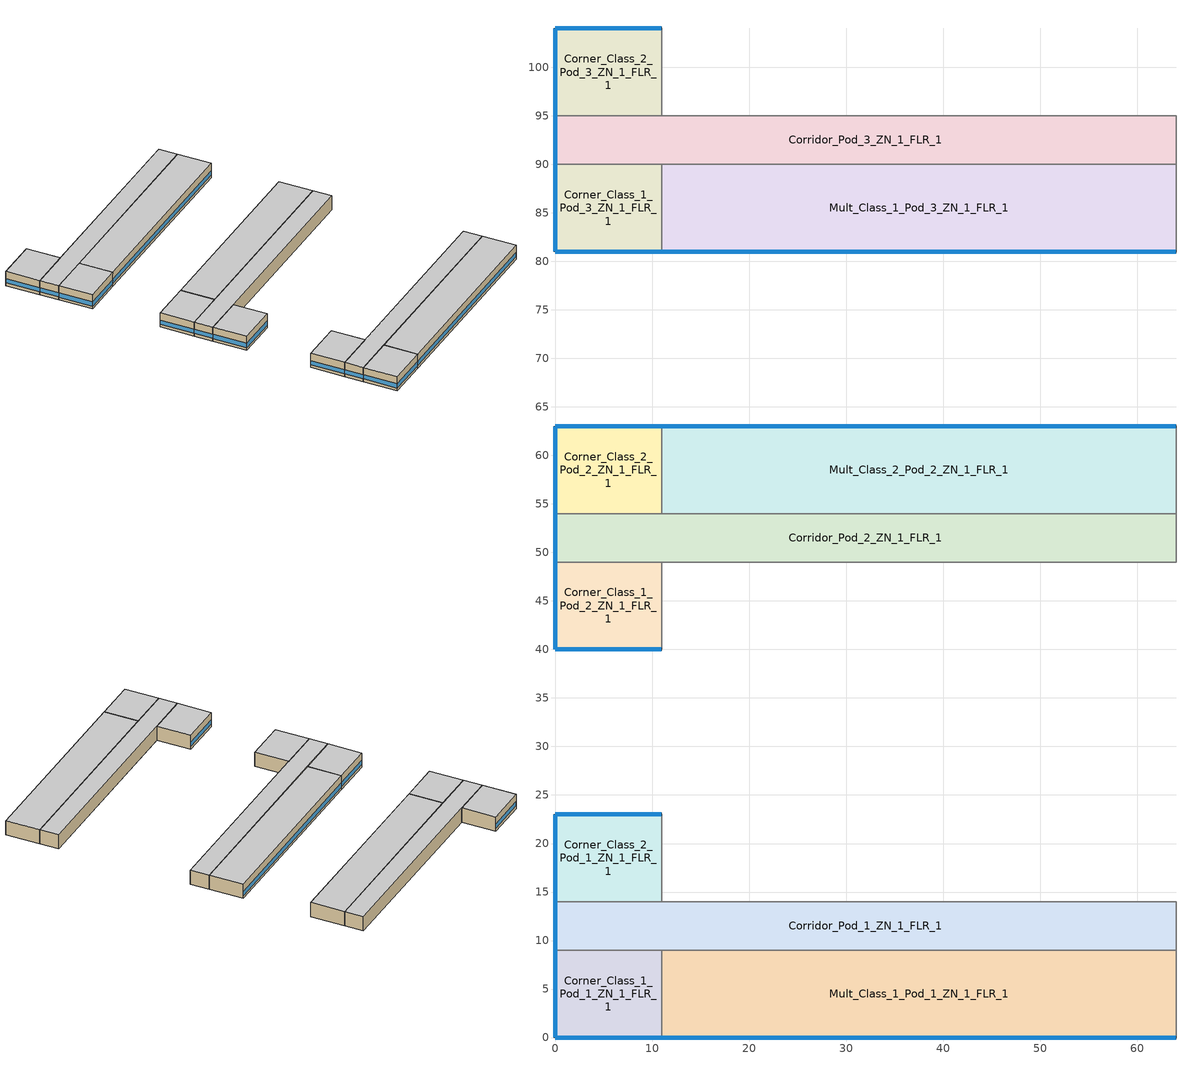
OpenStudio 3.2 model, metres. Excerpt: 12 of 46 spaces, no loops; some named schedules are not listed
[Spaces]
Mult_Class_2_Pod_2_ZN_1_FLR_1
 floor ground: 64,63 64,54 11,54 11,63 z0
 wall outside: 64,63 11,63 z0:4
 wall to Corner_Class_2_Pod_2_ZN_1_FLR_1: 11,63 11,54 z0:4
 wall to Corridor_Pod_2_ZN_1_FLR_1: 11,54 64,54 z0:4
 wall to Main_Corridor_ZN_1_FLR_1: 64,54 64,63 z0:4
 window (BTAP-Ext-FixedWindow:U=0.220 SHGC=0.600): 63.97,63 11.03,63 z0.76:1.92
 ceiling to Mult_Class_2_Pod_2_ZN_1_FLR_2: 64,54 64,63 11,63 11,54 z4
Corner_Class_2_Pod_3_ZN_1_FLR_1
 floor ground: 11,104 11,95 0,95 0,104 z0
 wall outside: 11,104 0,104 0,95 z0:4
 wall to Corridor_Pod_3_ZN_1_FLR_1: 0,95 11,95 z0:4
 wall to Mult_Class_2_Pod_3_ZN_1_FLR_1: 11,95 11,104 z0:4
 window (BTAP-Ext-FixedWindow:U=0.220 SHGC=0.600): 10.97,104 0.03,104 / 0,103.97 0,95.03 z0.76:1.92
 ceiling to Corner_Class_2_Pod_3_ZN_1_FLR_2: 11,95 11,104 0,104 0,95 z4
Mult_Class_1_Pod_1_ZN_1_FLR_1
 floor ground: 64,9 64,0 11,0 11,9 z0
 wall outside: 11,0 64,0 z0:4
 wall to Lobby_ZN_1_FLR_1: 64,0 64,9 z0:4
 wall to Corner_Class_1_Pod_1_ZN_1_FLR_1: 11,9 11,0 z0:4
 wall to Corridor_Pod_1_ZN_1_FLR_1: 64,9 11,9 z0:4
 window (BTAP-Ext-FixedWindow:U=0.220 SHGC=0.600): 11.03,0 63.97,0 z0.76:1.92
 ceiling to Mult_Class_1_Pod_1_ZN_1_FLR_2: 64,0 64,9 11,9 11,0 z4
Corner_Class_1_Pod_1_ZN_1_FLR_1
 floor ground: 11,9 11,0 0,0 0,9 z0
 wall outside: 0,9 0,0 11,0 z0:4
 wall to Corridor_Pod_1_ZN_1_FLR_1: 11,9 0,9 z0:4
 window (BTAP-Ext-FixedWindow:U=0.220 SHGC=0.600): 0.03,0 10.97,0 / 0,8.97 0,0.03 z0.76:1.92
 ceiling to Corner_Class_1_Pod_1_ZN_1_FLR_2: 11,0 11,9 0,9 0,0 z4
Corner_Class_1_Pod_2_ZN_1_FLR_1
 floor ground: 11,49 11,40 0,40 0,49 z0
 wall outside: 0,49 0,40 11,40 z0:4
 wall to Mult_Class_1_Pod_2_ZN_1_FLR_1: 11,40 11,49 z0:4
 wall to Corridor_Pod_2_ZN_1_FLR_1: 11,49 0,49 z0:4
 window (BTAP-Ext-FixedWindow:U=0.220 SHGC=0.600): 0.03,40 10.97,40 / 0,48.97 0,40.03 z0.76:1.92
 ceiling to Corner_Class_1_Pod_2_ZN_1_FLR_2: 11,40 11,49 0,49 0,40 z4
Corridor_Pod_2_ZN_1_FLR_1
 floor ground: 64,54 64,49 0,49 0,54 z0
 wall outside: 0,54 0,49 z0:4
 wall to Corner_Class_2_Pod_2_ZN_1_FLR_1: 11,54 0,54 z0:4
 wall to Main_Corridor_ZN_1_FLR_1: 64,49 64,54 z0:4
 wall to Mult_Class_1_Pod_2_ZN_1_FLR_1: 11,49 64,49 z0:4
 window (BTAP-Ext-FixedWindow:U=0.220 SHGC=0.600): 0,53.97 0,49.03 z0.76:1.93
 ceiling to Corridor_Pod_2_ZN_1_FLR_2: 64,49 64,54 0,54 0,49 z4
Corridor_Pod_1_ZN_1_FLR_1
 floor ground: 64,14 64,9 0,9 0,14 z0
 wall outside: 0,14 0,9 z0:4
 wall to Mult_Class_2_Pod_1_ZN_1_FLR_1: 64,14 11,14 z0:4
 wall to Corner_Class_2_Pod_1_ZN_1_FLR_1: 11,14 0,14 z0:4
 wall to Lobby_ZN_1_FLR_1: 64,9 64,14 z0:4
 window (BTAP-Ext-FixedWindow:U=0.220 SHGC=0.600): 0,13.97 0,9.03 z0.76:1.93
 ceiling to Corridor_Pod_1_ZN_1_FLR_2: 64,9 64,14 0,14 0,9 z4
Corridor_Pod_3_ZN_1_FLR_1
 floor ground: 64,95 64,90 0,90 0,95 z0
 wall outside: 0,95 0,90 z0:4
 wall to Mult_Class_1_Pod_3_ZN_1_FLR_1: 11,90 64,90 z0:4
 wall to Bathrooms_ZN_1_FLR_1: 64,90 64,95 z0:4
 wall to Corner_Class_1_Pod_3_ZN_1_FLR_1: 0,90 11,90 z0:4
 wall to Mult_Class_2_Pod_3_ZN_1_FLR_1: 64,95 11,95 z0:4
 window (BTAP-Ext-FixedWindow:U=0.220 SHGC=0.600): 0,94.97 0,90.03 z0.76:1.93
 ceiling to Corridor_Pod_3_ZN_1_FLR_2: 64,90 64,95 0,95 0,90 z4
Mult_Class_1_Pod_3_ZN_1_FLR_1
 floor ground: 64,90 64,81 11,81 11,90 z0
 wall outside: 11,81 64,81 z0:4
 wall to Corner_Class_1_Pod_3_ZN_1_FLR_1: 11,90 11,81 z0:4
 wall to Main_Corridor_ZN_1_FLR_1: 64,81 64,90 z0:4
 window (BTAP-Ext-FixedWindow:U=0.220 SHGC=0.600): 11.03,81 63.97,81 z0.76:1.92
 ceiling to Mult_Class_1_Pod_3_ZN_1_FLR_2: 64,81 64,90 11,90 11,81 z4
Corner_Class_2_Pod_2_ZN_1_FLR_1
 floor ground: 11,63 11,54 0,54 0,63 z0
 wall outside: 11,63 0,63 0,54 z0:4
 window (BTAP-Ext-FixedWindow:U=0.220 SHGC=0.600): 10.97,63 0.03,63 / 0,62.97 0,54.03 z0.76:1.92
 ceiling to Corner_Class_2_Pod_2_ZN_1_FLR_2: 11,54 11,63 0,63 0,54 z4
Corner_Class_2_Pod_1_ZN_1_FLR_1
 floor ground: 11,23 11,14 0,14 0,23 z0
 wall outside: 11,23 0,23 0,14 z0:4
 wall to Mult_Class_2_Pod_1_ZN_1_FLR_1: 11,14 11,23 z0:4
 window (BTAP-Ext-FixedWindow:U=0.220 SHGC=0.600): 10.97,23 0.03,23 / 0,22.97 0,14.03 z0.76:1.92
 ceiling to Corner_Class_2_Pod_1_ZN_1_FLR_2: 11,14 11,23 0,23 0,14 z4
Corner_Class_1_Pod_3_ZN_1_FLR_1
 floor ground: 11,90 11,81 0,81 0,90 z0
 wall outside: 0,90 0,81 11,81 z0:4
 window (BTAP-Ext-FixedWindow:U=0.220 SHGC=0.600): 0.03,81 10.97,81 / 0,89.97 0,81.03 z0.76:1.92
 ceiling to Corner_Class_1_Pod_3_ZN_1_FLR_2: 11,81 11,90 0,90 0,81 z4
[Site]
Winnipeg Intl AP_MB_CAN: Latitude {deg}=49.91; Longitude {deg}=-97.24; Time Zone {hr}=-6; Elevation {m}=238.7; Terrain=City
[Building]
SecondarySchool: North Axis {deg}=0; Default Construction Set=BTAP-Mass at hdd = 5670.0; Standards Number of Stories=2; Standards Number of Above Ground Stories=2; Standards Template=NECB2011; Standards Building Type=SecondarySchool
[ClimateZones]
Climate Zone Institution Name 1=ASHRAE; Climate Zone Document Name 1=ANSI/ASHRAE Standard 169; Climate Zone Document Year 1=2006; Climate Zone Institution Name 2=CEC; Climate Zone Document Name 2=California Climate Zone Descriptions; Climate Zone Document Year 2=1995
[Site:WaterMainsTemperature]
Calculation Method=Correlation; Annual Average Outdoor Air Temperature {C}=3.78333; Maximum Difference In Monthly Average Outdoor Air Temperatures {deltaC}=34.6
[Site:GroundTemperature:BuildingSurface]
19.527, 19.502, 19.536, 19.598, 20.002, 21.64, 22.225, 22.375, 21.449, 20.121, 19.802, 19.633
[SizingPeriod:DesignDay] Barometric Pressure {Pa}=98490; Sky Clearness=0; Rain Indicator=0; Snow Indicator=0; Day of Month=21; Daylight Saving Time Indicator=0; Humidity Indicating Type=Wetbulb; Dry-Bulb Temperature Range Modifier Type=DefaultMultipliers
Name | Maximum Dry-Bulb Temperature {C} | Daily Dry-Bulb Temperature Range {deltaC} | Humidity Indicating Conditions at Maximum Dry-Bulb | Wind Speed {m/s} | Wind Direction {deg} | Month | Day Type | Solar Model Indicator | ASHRAE Taub | ASHRAE Taud
Winnipeg Intl AP Ann Clg .4% Condns DB=>MWB | 30.4 | 11.7 | 21.2 | 6 | 180 | 7 | SummerDesignDay | ASHRAETau | 0.392 | 2.338
Winnipeg Intl AP Ann Htg 99.6% Condns DB | -32 | 0 | -32 | 3.3 | 290 | 1 | WinterDesignDay | ASHRAEClearSky
[Material:NoMass] Roughness=Smooth; Thermal Absorptance=0.9; Solar Absorptance=0.7
Name | Thermal Resistance {m2-K/W} | Visible Absorptance
Typical Carpet Pad; Typical Carpet Pad 1 | 0.21648 | 0.8
Typical Insulation 1 | 5.91238 | 0.7
Typical Insulation 2 | 4.49096 | 0.7
Typical Insulation 3 | 6.17282 | 0.7
Typical Carpet Pad 2 | 1.25503 | 0.8
Typical Carpet Pad 3; Typical Carpet Pad 4 | 3.45515 | 0.8
Typical Insulation 4 | 0.454528 | 0.7
Typical Insulation 5 | 0.454545 | 0.7
[Material]
Name | Roughness | Thickness {m} | Conductivity {W/m-K} | Density {kg/m3} | Specific Heat {J/kg-K} | Thermal Absorptance | Solar Absorptance | Visible Absorptance
G05 25mm wood | MediumSmooth | 0.0254 | 0.15 | 608 | 1630 | 0.9 | 0.5 | 0.5
100mm Normalweight concrete floor 1 | MediumSmooth | 0.1016 | 2.31 | 2322 | 832
G01 13mm gypsum board 1 | Smooth | 0.0127 | 0.16 | 800 | 1090 | 0.9 | 0.7 | 0.5
4 in. Normalweight Concrete Floor 1 | MediumRough | 0.1016 | 2.31 | 2322 | 832 | 0.9 | 0.7 | 0.7
1IN Stucco 1 | Smooth | 0.0253 | 0.6918 | 1858 | 837 | 0.9 | 0.7 | 0.92
8IN CONCRETE HW RefBldg 1 | Rough | 0.2032 | 1.311 | 2240 | 836.8 | 0.9 | 0.7 | 0.7
1/2IN Gypsum 1 | Smooth | 0.0127 | 0.16 | 784.9 | 830 | 0.9 | 0.4 | 0.4
Metal Roof Surface 1; F08 Metal surface 1 | Smooth | 0.0008 | 45.28 | 7824 | 500 | 0.9 | 0.7 | 0.7
6 in. Normalweight Concrete Floor 1; 6 in. Normalweight Concrete Floor 2; 6 in. Normalweight Concrete Floor 3 | MediumRough | 0.1524 | 2.31 | 2322 | 832 | 0.9 | 0.7 | 0.7
[Construction]
BTAP-Int-Partition; BTAP-Int-Door: G05 25mm wood
BTAP-Int-Floor: 100mm Normalweight concrete floor 1, Typical Carpet Pad
BTAP-Int-Wall: G01 13mm gypsum board 1, G01 13mm gypsum board 1
BTAP-Int-Ceiling: Typical Carpet Pad, 100mm Normalweight concrete floor 1
BTAP-Int-Window: SimpleGlazing
BTAP-Ext-Floor-Mass:U-0.162: Typical Insulation 1, 4 in. Normalweight Concrete Floor 1, Typical Carpet Pad 1
BTAP-Ext-Wall-Mass:U-0.21: 1IN Stucco 1, 8IN CONCRETE HW RefBldg 1, Typical Insulation 2, 1/2IN Gypsum 1
BTAP-Ext-Roof-Metal:U-0.162: Metal Roof Surface 1, Typical Insulation 3
BTAP-Grnd-Floor-Mass:U-0.757: 6 in. Normalweight Concrete Floor 1, Typical Carpet Pad 2
BTAP-Grnd-Wall-Mass:U-0.284: 6 in. Normalweight Concrete Floor 2, Typical Carpet Pad 3
BTAP-Grnd-Roof-Mass:U-0.284: 6 in. Normalweight Concrete Floor 3, Typical Carpet Pad 4
BTAP-Ext-FixedWindow:U=0.220 SHGC=0.600; BTAP-Ext-GlassDoors:U=0.220 SHGC=0.600; BTAP-Ext-Skylights:U=0.220 SHGC=0.600; BTAP-Ext-DaylightDomes:U=0.220 SHGC=0.600; BTAP-Ext-DaylightDiffuser:U=0.220 SHGC=0.600: SimpleGlazing:U=0.220 SHGC=0.600
BTAP-Ext-Door:U-2.2: F08 Metal surface 1, Typical Insulation 4
BTAP-Ext-OverHeadDoor:U-2.2: Typical Insulation 5
[DefaultConstructionSet]
BTAP-Mass at hdd = 5670.0: Default Exterior Surface Constructions=BTAP-Mass at hdd = 5670.0; Default Interior Surface Constructions=Default Surface Constructions 2; Default Ground Contact Surface Constructions=BTAP-Mass at hdd = 5670.0 1; Default Exterior SubSurface Constructions=BTAP-Mass at hdd = 5670.0; Default Interior SubSurface Constructions=Default Sub Surface Constructions 2; Interior Partition Construction=BTAP-Int-Partition
[DefaultSurfaceConstructions]
Name | Floor Construction | Wall Construction | Roof Ceiling Construction
Default Surface Constructions 2 | BTAP-Int-Floor | BTAP-Int-Wall | BTAP-Int-Ceiling
BTAP-Mass at hdd = 5670.0 | BTAP-Ext-Floor-Mass:U-0.162 | BTAP-Ext-Wall-Mass:U-0.21 | BTAP-Ext-Roof-Metal:U-0.162
BTAP-Mass at hdd = 5670.0 1 | BTAP-Grnd-Floor-Mass:U-0.757 | BTAP-Grnd-Wall-Mass:U-0.284 | BTAP-Grnd-Roof-Mass:U-0.284
[DefaultSubSurfaceConstructions]
Name | Fixed Window Construction | Operable Window Construction | Door Construction | Glass Door Construction | Overhead Door Construction | Skylight Construction | Tubular Daylight Dome Construction | Tubular Daylight Diffuser Construction
Default Sub Surface Constructions 2 | BTAP-Int-Window | BTAP-Int-Window | BTAP-Int-Door
BTAP-Mass at hdd = 5670.0 | BTAP-Ext-FixedWindow:U=0.220 SHGC=0.600 | BTAP-Ext-FixedWindow:U=0.220 SHGC=0.600 | BTAP-Ext-Door:U-2.2 | BTAP-Ext-GlassDoors:U=0.220 SHGC=0.600 | BTAP-Ext-OverHeadDoor:U-2.2 | BTAP-Ext-Skylights:U=0.220 SHGC=0.600 | BTAP-Ext-DaylightDomes:U=0.220 SHGC=0.600 | BTAP-Ext-DaylightDiffuser:U=0.220 SHGC=0.600
[WindowMaterial:SimpleGlazingSystem] U-Factor {W/m2-K}=2.2; Solar Heat Gain Coefficient=0.6; Visible Transmittance=0.21
SimpleGlazing; SimpleGlazing:U=0.220 SHGC=0.600
[Space] Building Story=Building Story 1; Part of Total Floor Area=Yes
Name | Space Type | Thermal Zone
Corner_Class_1_Pod_2_ZN_1_FLR_1; Corner_Class_1_Pod_1_ZN_1_FLR_1; Corner_Class_1_Pod_3_ZN_1_FLR_1 | Space Function Classroom/lecture/training | ALL_ST=Classroom/lecture/training_FL=Building Story 1_SCH=D 1
Mult_Class_2_Pod_2_ZN_1_FLR_1 | Space Function Classroom/lecture/training | ALL_ST=Classroom/lecture/training_FL=Building Story 1_SCH=D 3
Mult_Class_1_Pod_3_ZN_1_FLR_1; Mult_Class_1_Pod_1_ZN_1_FLR_1 | Space Function Classroom/lecture/training | ALL_ST=Classroom/lecture/training_FL=Building Story 1_SCH=D 2
Corridor_Pod_1_ZN_1_FLR_1; Corridor_Pod_3_ZN_1_FLR_1; Corridor_Pod_2_ZN_1_FLR_1 | Space Function Corr. >= 2.4m wide-sch-D | WILD_ST=Corr. >= 2.4m wide-sch-D_FL=Building Story 1_SCH=D
Corner_Class_2_Pod_3_ZN_1_FLR_1; Corner_Class_2_Pod_1_ZN_1_FLR_1; Corner_Class_2_Pod_2_ZN_1_FLR_1 | Space Function Classroom/lecture/training | ALL_ST=Classroom/lecture/training_FL=Building Story 1_SCH=D
[BuildingStory]
Building Story 1: Nominal Z Coordinate {m}=0
[SpaceType] Standards Building Type=Space Function
Name | Default Schedule Set | Design Specification Outdoor Air Object | Standards Space Type
Space Function Classroom/lecture/training | Space Function Classroom/lecture/training Schedule Set | Space Function Classroom/lecture/training Ventilation | Classroom/lecture/training
Space Function Corr. >= 2.4m wide-sch-D | Space Function Corr. >= 2.4m wide-sch-D Schedule Set | Space Function Corr. >= 2.4m wide-sch-D Ventilation | Corr. >= 2.4m wide-sch-D
[People:Definition] Number of People Calculation Method=People/Area; Fraction Radiant=0.3
Name | People per Space Floor Area {person/m2}
Space Function Classroom/lecture/training People Definition | 0.133365
Space Function Corr. >= 2.4m wide-sch-D People Definition | 0.0100104
[People] Work Efficiency Schedule=Work Efficiency Schedule; Clothing Insulation Schedule=Clothing Schedule; Air Velocity Schedule=Air Velocity Schedule; Multiplier=1
Name | People Definition | Space or SpaceType
Space Function Classroom/lecture/training People | Space Function Classroom/lecture/training People Definition | Space Function Classroom/lecture/training
Space Function Corr. >= 2.4m wide-sch-D People | Space Function Corr. >= 2.4m wide-sch-D People Definition | Space Function Corr. >= 2.4m wide-sch-D
[Lights:Definition] Design Level Calculation Method=Watts/Area; Fraction Radiant=0.5; Fraction Visible=0.2
Name | Watts per Space Floor Area {W/m2}
Space Function Classroom/lecture/training Lights Definition | 11.9699
Space Function Corr. >= 2.4m wide-sch-D Lights Definition | 7.09994
[Lights] Fraction Replaceable=1
Name | Lights Definition | Space or SpaceType
Space Function Classroom/lecture/training Lights | Space Function Classroom/lecture/training Lights Definition | Space Function Classroom/lecture/training
Space Function Corr. >= 2.4m wide-sch-D Lights | Space Function Corr. >= 2.4m wide-sch-D Lights Definition | Space Function Corr. >= 2.4m wide-sch-D
[ElectricEquipment:Definition]
Space Function Classroom/lecture/training Elec Equip Definition: Design Level Calculation Method=Watts/Area; Watts per Space Floor Area {W/m2}=4.99996; Fraction Radiant=0.5
[ElectricEquipment]
Space Function Classroom/lecture/training Elec Equip: Electric Equipment Definition=Space Function Classroom/lecture/training Elec Equip Definition; Space or SpaceType=Space Function Classroom/lecture/training
[DesignSpecification:OutdoorAir] Outdoor Air Method=Sum
Name | Outdoor Air Flow per Person {m3/s-person} | Outdoor Air Flow per Floor Area {m3/s-m2}
Space Function Classroom/lecture/training Ventilation | 0.0285682
Space Function Corr. >= 2.4m wide-sch-D Ventilation |  | 0.000254
[DefaultScheduleSet] Number of People Schedule=NECB-D-Occupancy; People Activity Level Schedule=NECB-Activity; Lighting Schedule=NECB-D-Lighting; Electric Equipment Schedule=NECB-D-Electric-Equipment; Infiltration Schedule=Always On
Space Function Classroom/lecture/training Schedule Set; Space Function Corr. >= 2.4m wide-sch-D Schedule Set
[ThermostatSetpoint:DualSetpoint] Heating Setpoint Temperature Schedule=NECB-D-Thermostat Setpoint-Heating; Cooling Setpoint Temperature Schedule=NECB-D-Thermostat Setpoint-Cooling
Space Function Classroom/lecture/training Thermostat 49; Space Function Classroom/lecture/training Thermostat 52; Space Function Classroom/lecture/training Thermostat 53; Space Function Classroom/lecture/training Thermostat 54; Space Function Corr. >= 2.4m wide-sch-D Thermostat 17
[SpaceInfiltration:DesignFlowRate] Schedule=Always On Discrete; Design Flow Rate Calculation Method=Flow/ExteriorArea; Flow per Exterior Surface Area {m3/s-m2}=0.00025; Constant Term Coefficient=0; Temperature Term Coefficient=0; Velocity Term Coefficient=0.224; Velocity Squared Term Coefficient=0
Name | Space or SpaceType
Corner_Class_1_Pod_1_ZN_1_FLR_1 Infiltration | Corner_Class_1_Pod_1_ZN_1_FLR_1
Corner_Class_1_Pod_2_ZN_1_FLR_1 Infiltration | Corner_Class_1_Pod_2_ZN_1_FLR_1
Corner_Class_1_Pod_3_ZN_1_FLR_1 Infiltration | Corner_Class_1_Pod_3_ZN_1_FLR_1
Corner_Class_2_Pod_1_ZN_1_FLR_1 Infiltration | Corner_Class_2_Pod_1_ZN_1_FLR_1
Corner_Class_2_Pod_2_ZN_1_FLR_1 Infiltration | Corner_Class_2_Pod_2_ZN_1_FLR_1
Corner_Class_2_Pod_3_ZN_1_FLR_1 Infiltration | Corner_Class_2_Pod_3_ZN_1_FLR_1
Corridor_Pod_1_ZN_1_FLR_1 Infiltration | Corridor_Pod_1_ZN_1_FLR_1
Corridor_Pod_2_ZN_1_FLR_1 Infiltration | Corridor_Pod_2_ZN_1_FLR_1
Corridor_Pod_3_ZN_1_FLR_1 Infiltration | Corridor_Pod_3_ZN_1_FLR_1
Mult_Class_1_Pod_1_ZN_1_FLR_1 Infiltration | Mult_Class_1_Pod_1_ZN_1_FLR_1
Mult_Class_1_Pod_3_ZN_1_FLR_1 Infiltration | Mult_Class_1_Pod_3_ZN_1_FLR_1
Mult_Class_2_Pod_2_ZN_1_FLR_1 Infiltration | Mult_Class_2_Pod_2_ZN_1_FLR_1
[ThermalZone] Use Ideal Air Loads=No
Name | Thermostat
ALL_ST=Classroom/lecture/training_FL=Building Story 1_SCH=D | Space Function Classroom/lecture/training Thermostat 49
ALL_ST=Classroom/lecture/training_FL=Building Story 1_SCH=D 1 | Space Function Classroom/lecture/training Thermostat 52
ALL_ST=Classroom/lecture/training_FL=Building Story 1_SCH=D 2 | Space Function Classroom/lecture/training Thermostat 53
ALL_ST=Classroom/lecture/training_FL=Building Story 1_SCH=D 3 | Space Function Classroom/lecture/training Thermostat 54
WILD_ST=Corr. >= 2.4m wide-sch-D_FL=Building Story 1_SCH=D | Space Function Corr. >= 2.4m wide-sch-D Thermostat 17
[AvailabilityManager:NightCycle] Applicability Schedule=Always On Discrete; Control Type=CycleOnAny; Thermostat Tolerance {deltaC}=1; Cycling Run Time {s}=3600
Availability Manager Night Cycle 1; Availability Manager Night Cycle 2; Availability Manager Night Cycle 3; Availability Manager Night Cycle 4; Availability Manager Night Cycle 5; Availability Manager Night Cycle 6; Availability Manager Night Cycle 7; Availability Manager Night Cycle 8; Availability Manager Night Cycle 9; Availability Manager Night Cycle 10; Availability Manager Night Cycle 11; Availability Manager Night Cycle 12; Availability Manager Night Cycle 13; Availability Manager Night Cycle 14; Availability Manager Night Cycle 15; Availability Manager Night Cycle 16; Availability Manager Night Cycle 17; Availability Manager Night Cycle 18; Availability Manager Night Cycle 19; Availability Manager Night Cycle 20
[EnergyManagementSystem:Sensor] Output Variable or Output Meter Index Key=Environment; Output Variable or Output Meter=Site Outdoor Air Drybulb Temperature
OAT; OAT_1; OAT_2; OAT_3; OAT_4; OAT_5; OAT_6; OAT_7
[EnergyManagementSystem:Actuator] Actuated Component Type=Schedule:Year; Actuated Component Control Type=Schedule Value
Name | Actuated Component
sys3mixedshrnonescdxshcessfcvzhbezcnonesrfnone14HtgSch0; sys3mixedshrnonescdxshcessfcvzhbezcnonesrfnone9HtgSch0 | NECB-B-Thermostat Setpoint-Heating
sys3mixedshrnonescdxshcessfcvzhbezcnonesrfnone14ClgSch0; sys3mixedshrnonescdxshcessfcvzhbezcnonesrfnone9ClgSch0 | NECB-B-Thermostat Setpoint-Cooling
sys3mixedshrnonescdxshcessfcvzhbezcnonesrfnone16HtgSch0; sys3mixedshrnonescdxshcessfcvzhbezcnonesrfnone4HtgSch0; sys3mixedshrnonescdxshcessfcvzhbezcnonesrfnone6HtgSch0; sys3mixedshrnonescdxshcessfcvzhbezcnonesrfnone7HtgSch0; sys4mixedshrnonescdxshcessfcvzhbezcnonesrfnone1HtgSch0 | NECB-D-Thermostat Setpoint-Heating
sys3mixedshrnonescdxshcessfcvzhbezcnonesrfnone16ClgSch0; sys3mixedshrnonescdxshcessfcvzhbezcnonesrfnone4ClgSch0; sys3mixedshrnonescdxshcessfcvzhbezcnonesrfnone6ClgSch0; sys3mixedshrnonescdxshcessfcvzhbezcnonesrfnone7ClgSch0; sys4mixedshrnonescdxshcessfcvzhbezcnonesrfnone1ClgSch0 | NECB-D-Thermostat Setpoint-Cooling
sys3mixedshrnonescdxshcessfcvzhbezcnonesrfnone8HtgSch0 | NECB-C-Thermostat Setpoint-Heating
sys3mixedshrnonescdxshcessfcvzhbezcnonesrfnone8ClgSch0 | NECB-C-Thermostat Setpoint-Cooling
[EnergyManagementSystem:Program]
sys3mixedshrnonescdxshcessfcvzhbezcnonesrfnone14OptimumStartProg0: IF DaylightSavings==0 && DayOfWeek>1 && Hour==5 && OAT<23.9 && OAT>1.7; SET sys3mixedshrnonescdxshcessfcvzhbezcnonesrfnone14ClgSch0 = 29.4; SET sys3mixedshrnonescdxshcessfcvzhbezcnonesrfnone14HtgSch0 = 15.6; ELSEIF DaylightSavings==0 && DayOfWeek==1 && Hour==7 && OAT<23.9 && OAT>1.7; SET sys3mixedshrnonescdxshcessfcvzhbezcnonesrfnone14ClgSch0 = 29.4; SET sys3mixedshrnonescdxshcessfcvzhbezcnonesrfnone14HtgSch0 = 15.6; ELSEIF DaylightSavings==1 && DayOfWeek>1 && Hour==4 && OAT<23.9 && OAT>1.7; SET sys3mixedshrnonescdxshcessfcvzhbezcnonesrfnone14ClgSch0 = 29.4; SET sys3mixedshrnonescdxshcessfcvzhbezcnonesrfnone14HtgSch0 = 15.6; ELSEIF DaylightSavings==1 && DayOfWeek==1 && Hour==6 && OAT<23.9 && OAT>1.7; SET sys3mixedshrnonescdxshcessfcvzhbezcnonesrfnone14ClgSch0 = 29.4; SET sys3mixedshrnonescdxshcessfcvzhbezcnonesrfnone14HtgSch0 = 15.6; ELSE; SET sys3mixedshrnonescdxshcessfcvzhbezcnonesrfnone14ClgSch0 = NULL; SET sys3mixedshrnonescdxshcessfcvzhbezcnonesrfnone14HtgSch0 = NULL; ENDIF
